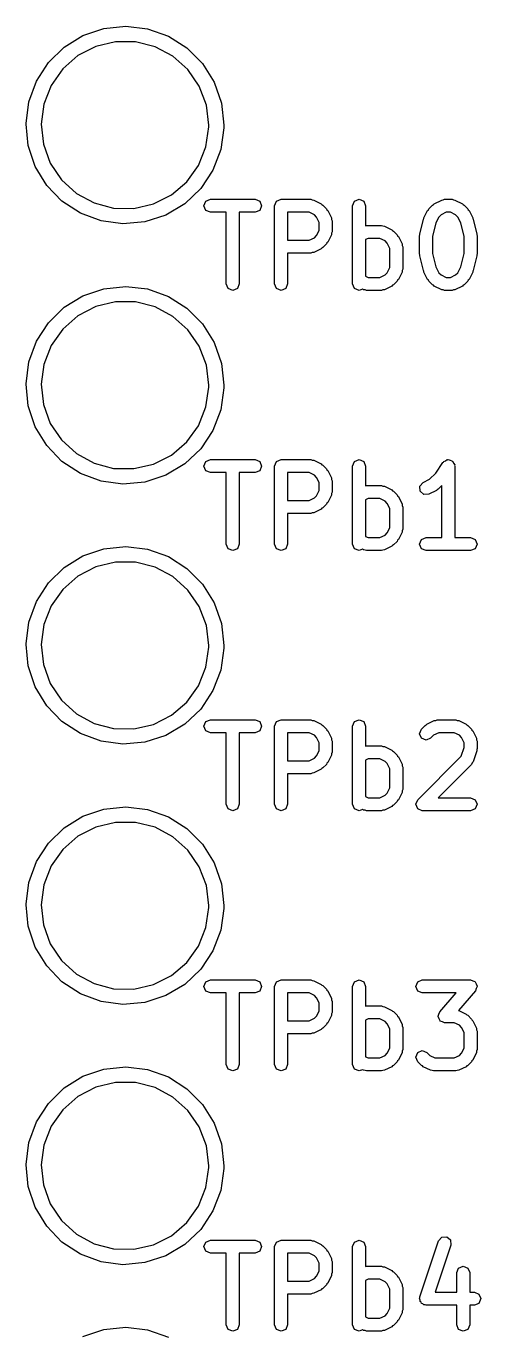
# Model space of a CAD drawing. Extents: x 58.1 to 150, y -119.5 to -80.4.
# Drawn here: x 94.24 to 97.74, y -109.29 to -99.24 of the extents above; entities that cross this region are included whole.
import ezdxf

# ---------------------------------------------------------------- set-up
doc = ezdxf.new("R2010")
doc.units = 0
doc.layers.add('BLACK', color=7, linetype='CONTINUOUS')

msp = doc.modelspace()

# ---------------------------------------------------------------- linework, layer by layer
at = {"layer": 'BLACK', "linetype": 'CONTINUOUS'}
for p, q in [((94.6764, -99.3123), (94.8368, -99.2577)), ((94.8368, -99.2577), (95.0053, -99.24)), ((95.0053, -99.24), (95.1735, -99.2601)), ((95.1735, -99.2601), (95.3332, -99.3169)), ((94.411, -99.5197), (94.5321, -99.4011)), ((94.5321, -99.4011), (94.6764, -99.3123)), ((94.7753, -99.3957), (94.6376, -99.4668)), ((94.9259, -99.3596), (94.7753, -99.3957)), ((95.0808, -99.3604), (94.9259, -99.3596)), ((95.231, -99.3981), (95.0808, -99.3604)), ((95.3679, -99.4706), (95.231, -99.3981)), ((95.3332, -99.3169), (95.4762, -99.4077)), ((95.4762, -99.4077), (95.5956, -99.5279)), ((94.6376, -99.4668), (94.5209, -99.5686)), ((95.4836, -99.5737), (95.3679, -99.4706)), ((94.3193, -99.6621), (94.411, -99.5197)), ((94.5209, -99.5686), (94.4318, -99.6953)), ((95.5713, -99.7013), (95.4836, -99.5737)), ((95.5956, -99.5279), (95.6854, -99.6716)), ((94.2613, -99.8213), (94.3193, -99.6621)), ((94.4318, -99.6953), (94.3756, -99.8397)), ((95.6261, -99.8462), (95.5713, -99.7013)), ((95.6854, -99.6716), (95.7411, -99.8316)), ((94.2401, -99.9894), (94.2613, -99.8213)), ((94.3756, -99.8397), (94.3553, -99.9932)), ((95.6447, -100), (95.6261, -99.8462)), ((95.7411, -99.8316), (95.76, -100)), ((94.2405, -99.9932), (94.2401, -99.9894)), ((94.2566, -100.158), (94.2405, -99.9932)), ((94.3553, -99.9932), (94.3723, -100.147)), ((95.6446, -100.014), (95.6447, -100)), ((95.76, -100), (95.7597, -100.021)), ((95.6227, -100.167), (95.6446, -100.014)), ((95.7597, -100.021), (95.7361, -100.189)), ((94.3101, -100.319), (94.2566, -100.158)), ((94.3723, -100.147), (94.4256, -100.293)), ((95.565, -100.311), (95.6227, -100.167)), ((95.7361, -100.189), (95.676, -100.347)), ((94.4256, -100.293), (94.512, -100.421)), ((95.4746, -100.436), (95.565, -100.311)), ((94.3979, -100.464), (94.3101, -100.319)), ((95.676, -100.347), (95.5822, -100.489)), ((94.5156, -100.586), (94.3979, -100.464)), ((94.512, -100.421), (94.6265, -100.526)), ((95.3568, -100.537), (95.4746, -100.436)), ((95.5822, -100.489), (95.4595, -100.605)), ((94.6573, -100.678), (94.5156, -100.586)), ((94.6265, -100.526), (94.7627, -100.599)), ((94.7627, -100.599), (94.9125, -100.639)), ((95.0674, -100.641), (95.2184, -100.607)), ((95.2184, -100.607), (95.3568, -100.537)), ((95.4595, -100.605), (95.314, -100.692)), ((95.6071, -100.621), (95.6218, -100.586)), ((95.6218, -100.586), (95.6571, -100.571)), ((95.6571, -100.571), (96, -100.571)), ((96, -100.571), (96.0354, -100.586)), ((96.0354, -100.586), (96.05, -100.621)), ((96.15, -100.621), (96.1646, -100.586)), ((96.1646, -100.586), (96.2, -100.571)), ((96.2, -100.571), (96.4286, -100.571)), ((96.4286, -100.571), (96.4393, -100.576)), ((96.4393, -100.576), (96.4509, -100.577)), ((96.4509, -100.577), (96.5081, -100.605)), ((96.5081, -100.605), (96.5135, -100.611)), ((96.5135, -100.611), (96.5211, -100.615)), ((96.5211, -100.615), (96.5496, -100.643)), ((96.75, -100.621), (96.7646, -100.586)), ((96.7646, -100.586), (96.8, -100.571)), ((96.8, -100.571), (96.8354, -100.586)), ((96.8354, -100.586), (96.85, -100.621)), ((97.3361, -100.643), (97.3646, -100.615)), ((97.3646, -100.615), (97.3722, -100.611)), ((97.3722, -100.611), (97.3776, -100.605)), ((97.3776, -100.605), (97.4348, -100.577)), ((97.4348, -100.577), (97.4464, -100.576)), ((97.4464, -100.576), (97.4571, -100.571)), ((97.4571, -100.571), (97.5143, -100.571)), ((97.5143, -100.571), (97.525, -100.576)), ((97.525, -100.576), (97.5366, -100.577)), ((97.5366, -100.577), (97.5938, -100.605)), ((97.5938, -100.605), (97.5992, -100.611)), ((97.5992, -100.611), (97.6068, -100.615)), ((97.6068, -100.615), (97.6354, -100.643)), ((94.8161, -100.737), (94.6573, -100.678)), ((94.9125, -100.639), (95.0674, -100.641)), ((95.314, -100.692), (95.1528, -100.744)), ((95.6218, -100.657), (95.6071, -100.621)), ((95.6571, -100.671), (95.6218, -100.657)), ((95.7786, -100.671), (95.6571, -100.671)), ((95.7786, -101.221), (95.7786, -100.671)), ((96, -100.671), (95.8786, -100.671)), ((95.8786, -100.671), (95.8786, -101.221)), ((96.0354, -100.657), (96, -100.671)), ((96.05, -100.621), (96.0354, -100.657)), ((96.15, -101.221), (96.15, -100.621)), ((96.25, -100.671), (96.25, -100.886)), ((96.4168, -100.671), (96.25, -100.671)), ((96.4561, -100.691), (96.4168, -100.671)), ((96.4732, -100.708), (96.4561, -100.691)), ((96.4929, -100.748), (96.4732, -100.708)), ((96.5496, -100.643), (96.5528, -100.651)), ((96.5528, -100.651), (96.559, -100.656)), ((96.559, -100.656), (96.5876, -100.713)), ((96.5876, -100.713), (96.5884, -100.725)), ((96.75, -101.221), (96.75, -100.621)), ((96.85, -100.621), (96.85, -100.774)), ((97.2977, -100.719), (97.2981, -100.713)), ((97.2981, -100.713), (97.3267, -100.656)), ((97.3267, -100.656), (97.3329, -100.651)), ((97.3329, -100.651), (97.3361, -100.643)), ((97.4125, -100.708), (97.39, -100.753)), ((97.4296, -100.691), (97.4125, -100.708)), ((97.4689, -100.671), (97.4296, -100.691)), ((97.5025, -100.671), (97.4689, -100.671)), ((97.5418, -100.691), (97.5025, -100.671)), ((97.5589, -100.708), (97.5418, -100.691)), ((97.5814, -100.753), (97.5589, -100.708)), ((97.6354, -100.643), (97.6385, -100.651)), ((97.6385, -100.651), (97.6447, -100.656)), ((97.6447, -100.656), (97.6733, -100.713)), ((97.6733, -100.713), (97.6737, -100.719)), ((94.9841, -100.76), (94.8161, -100.737)), ((95.1528, -100.744), (94.9841, -100.76)), ((96.4732, -100.849), (96.4929, -100.81)), ((96.4929, -100.81), (96.4929, -100.748)), ((96.5884, -100.725), (96.5929, -100.736)), ((96.5929, -100.736), (96.5929, -100.821)), ((96.85, -100.774), (96.8571, -100.771)), ((96.8571, -100.771), (96.9714, -100.771)), ((96.9714, -100.771), (96.9822, -100.776)), ((96.9822, -100.776), (96.9938, -100.777)), ((96.9938, -100.777), (97.0509, -100.805)), ((97.0509, -100.805), (97.0563, -100.811)), ((97.0563, -100.811), (97.0639, -100.815)), ((97.0639, -100.815), (97.0925, -100.843)), ((97.2658, -100.838), (97.2943, -100.724)), ((97.2943, -100.724), (97.2977, -100.719)), ((97.39, -100.753), (97.3643, -100.856)), ((97.6071, -100.856), (97.5814, -100.753)), ((97.6737, -100.719), (97.6771, -100.724)), ((97.6771, -100.724), (97.7056, -100.838)), ((96.25, -100.886), (96.4168, -100.886)), ((96.4168, -100.886), (96.4561, -100.866)), ((96.4561, -100.866), (96.4732, -100.849)), ((96.5496, -100.914), (96.5211, -100.942)), ((96.5528, -100.906), (96.5496, -100.914)), ((96.559, -100.901), (96.5528, -100.906)), ((96.5876, -100.844), (96.559, -100.901)), ((96.5884, -100.832), (96.5876, -100.844)), ((96.5929, -100.821), (96.5884, -100.832)), ((96.8689, -100.871), (96.85, -100.881)), ((96.85, -100.881), (96.85, -101.162)), ((96.9596, -100.871), (96.8689, -100.871)), ((96.999, -100.891), (96.9596, -100.871)), ((97.016, -100.908), (96.999, -100.891)), ((97.0357, -100.948), (97.016, -100.908)), ((97.0925, -100.843), (97.0956, -100.851)), ((97.0956, -100.851), (97.1019, -100.856)), ((97.1019, -100.856), (97.1304, -100.913)), ((97.1304, -100.913), (97.1313, -100.925)), ((97.2643, -100.85), (97.2667, -100.844)), ((97.2643, -100.993), (97.2643, -100.85)), ((97.2667, -100.844), (97.2658, -100.838)), ((97.3643, -100.856), (97.3643, -100.987)), ((97.6071, -100.987), (97.6071, -100.856)), ((97.7056, -100.838), (97.7047, -100.844)), ((97.7047, -100.844), (97.7071, -100.85)), ((97.7071, -100.85), (97.7071, -100.993)), ((96.4286, -100.986), (96.25, -100.986)), ((96.25, -100.986), (96.25, -101.221)), ((96.4393, -100.981), (96.4286, -100.986)), ((96.4509, -100.98), (96.4393, -100.981)), ((96.5081, -100.952), (96.4509, -100.98)), ((96.5135, -100.946), (96.5081, -100.952)), ((96.5211, -100.942), (96.5135, -100.946)), ((97.0357, -101.095), (97.0357, -100.948)), ((97.1313, -100.925), (97.1357, -100.936)), ((97.1357, -100.936), (97.1357, -101.107)), ((97.2667, -100.999), (97.2643, -100.993)), ((97.2658, -101.005), (97.2667, -100.999)), ((97.2943, -101.119), (97.2658, -101.005)), ((97.3643, -100.987), (97.39, -101.09)), ((97.5814, -101.09), (97.6071, -100.987)), ((97.7056, -101.005), (97.6771, -101.119)), ((97.7071, -100.993), (97.7047, -100.999)), ((97.7047, -100.999), (97.7056, -101.005)), ((97.016, -101.135), (97.0357, -101.095)), ((97.1313, -101.118), (97.1304, -101.13)), ((97.1357, -101.107), (97.1313, -101.118)), ((97.39, -101.09), (97.4125, -101.135)), ((97.5589, -101.135), (97.5814, -101.09)), ((96.85, -101.162), (96.8689, -101.171)), ((96.8689, -101.171), (96.9596, -101.171)), ((96.9596, -101.171), (96.999, -101.152)), ((96.999, -101.152), (97.016, -101.135)), ((97.0925, -101.2), (97.0639, -101.228)), ((97.0956, -101.192), (97.0925, -101.2)), ((97.1019, -101.187), (97.0956, -101.192)), ((97.1304, -101.13), (97.1019, -101.187)), ((97.2977, -101.124), (97.2943, -101.119)), ((97.2981, -101.13), (97.2977, -101.124)), ((97.3267, -101.187), (97.2981, -101.13)), ((97.3329, -101.192), (97.3267, -101.187)), ((97.3361, -101.2), (97.3329, -101.192)), ((97.3646, -101.228), (97.3361, -101.2)), ((97.4125, -101.135), (97.4296, -101.152)), ((97.4296, -101.152), (97.4689, -101.171)), ((97.4689, -101.171), (97.5025, -101.171)), ((97.5025, -101.171), (97.5418, -101.152)), ((97.5418, -101.152), (97.5589, -101.135)), ((97.6354, -101.2), (97.6068, -101.228)), ((97.6385, -101.192), (97.6354, -101.2)), ((97.6447, -101.187), (97.6385, -101.192)), ((97.6733, -101.13), (97.6447, -101.187)), ((97.6737, -101.124), (97.6733, -101.13)), ((97.6771, -101.119), (97.6737, -101.124)), ((94.5321, -101.401), (94.6764, -101.312)), ((94.6764, -101.312), (94.8368, -101.258)), ((94.8368, -101.258), (95.0053, -101.24)), ((95.0053, -101.24), (95.1735, -101.26)), ((95.1735, -101.26), (95.3332, -101.317)), ((95.3332, -101.317), (95.4762, -101.408)), ((95.7932, -101.257), (95.7786, -101.221)), ((95.8286, -101.271), (95.7932, -101.257)), ((95.8639, -101.257), (95.8286, -101.271)), ((95.8786, -101.221), (95.8639, -101.257)), ((96.1646, -101.257), (96.15, -101.221)), ((96.2, -101.271), (96.1646, -101.257)), ((96.2354, -101.257), (96.2, -101.271)), ((96.25, -101.221), (96.2354, -101.257)), ((96.7646, -101.257), (96.75, -101.221)), ((96.8, -101.271), (96.7646, -101.257)), ((96.8248, -101.261), (96.8, -101.271)), ((96.8348, -101.266), (96.8248, -101.261)), ((96.8464, -101.267), (96.8348, -101.266)), ((96.8571, -101.271), (96.8464, -101.267)), ((96.9714, -101.271), (96.8571, -101.271)), ((96.9822, -101.267), (96.9714, -101.271)), ((96.9938, -101.266), (96.9822, -101.267)), ((97.0509, -101.238), (96.9938, -101.266)), ((97.0563, -101.231), (97.0509, -101.238)), ((97.0639, -101.228), (97.0563, -101.231)), ((97.3722, -101.231), (97.3646, -101.228)), ((97.3776, -101.238), (97.3722, -101.231)), ((97.4348, -101.266), (97.3776, -101.238)), ((97.4464, -101.267), (97.4348, -101.266)), ((97.4571, -101.271), (97.4464, -101.267)), ((97.5143, -101.271), (97.4571, -101.271)), ((97.525, -101.267), (97.5143, -101.271)), ((97.5366, -101.266), (97.525, -101.267)), ((97.5938, -101.238), (97.5366, -101.266)), ((97.5992, -101.231), (97.5938, -101.238)), ((97.6068, -101.228), (97.5992, -101.231)), ((94.411, -101.52), (94.5321, -101.401)), ((94.7753, -101.396), (94.6376, -101.467)), ((94.9259, -101.36), (94.7753, -101.396)), ((95.0808, -101.36), (94.9259, -101.36)), ((95.231, -101.398), (95.0808, -101.36)), ((95.3679, -101.471), (95.231, -101.398)), ((95.4762, -101.408), (95.5956, -101.528)), ((94.3193, -101.662), (94.411, -101.52)), ((94.6376, -101.467), (94.5209, -101.569)), ((95.4836, -101.574), (95.3679, -101.471)), ((94.5209, -101.569), (94.4318, -101.695)), ((95.5713, -101.701), (95.4836, -101.574)), ((95.5956, -101.528), (95.6854, -101.672)), ((94.2613, -101.821), (94.3193, -101.662)), ((94.4318, -101.695), (94.3756, -101.84)), ((95.6261, -101.846), (95.5713, -101.701)), ((95.6854, -101.672), (95.7411, -101.832)), ((94.2401, -101.989), (94.2613, -101.821)), ((94.3756, -101.84), (94.3553, -101.993)), ((95.6447, -102), (95.6261, -101.846)), ((95.7411, -101.832), (95.76, -102)), ((94.2405, -101.993), (94.2401, -101.989)), ((94.2566, -102.158), (94.2405, -101.993)), ((94.3553, -101.993), (94.3723, -102.147)), ((95.6227, -102.167), (95.6446, -102.014)), ((95.6446, -102.014), (95.6447, -102)), ((95.7597, -102.021), (95.7361, -102.189)), ((95.76, -102), (95.7597, -102.021)), ((94.3101, -102.319), (94.2566, -102.158)), ((94.3723, -102.147), (94.4256, -102.293)), ((95.565, -102.311), (95.6227, -102.167)), ((95.7361, -102.189), (95.676, -102.347)), ((94.3979, -102.464), (94.3101, -102.319)), ((94.4256, -102.293), (94.512, -102.421)), ((95.4746, -102.436), (95.565, -102.311)), ((94.512, -102.421), (94.6265, -102.526)), ((95.676, -102.347), (95.5822, -102.489)), ((94.5156, -102.586), (94.3979, -102.464)), ((95.3568, -102.537), (95.4746, -102.436)), ((95.5822, -102.489), (95.4595, -102.605)), ((94.6573, -102.678), (94.5156, -102.586)), ((94.6265, -102.526), (94.7627, -102.599)), ((94.7627, -102.599), (94.9125, -102.639)), ((95.0674, -102.641), (95.2184, -102.607)), ((95.2184, -102.607), (95.3568, -102.537)), ((95.4595, -102.605), (95.314, -102.692)), ((95.6071, -102.621), (95.6218, -102.586)), ((95.6218, -102.657), (95.6071, -102.621)), ((95.6218, -102.586), (95.6571, -102.571)), ((95.6571, -102.571), (96, -102.571)), ((96, -102.571), (96.0354, -102.586)), ((96.0354, -102.586), (96.05, -102.621)), ((96.05, -102.621), (96.0354, -102.657)), ((96.15, -102.621), (96.1646, -102.586)), ((96.15, -103.221), (96.15, -102.621)), ((96.1646, -102.586), (96.2, -102.571)), ((96.2, -102.571), (96.4286, -102.571)), ((96.4286, -102.571), (96.4393, -102.576)), ((96.4393, -102.576), (96.4509, -102.577)), ((96.4509, -102.577), (96.5081, -102.605)), ((96.5081, -102.605), (96.5135, -102.611)), ((96.5135, -102.611), (96.5211, -102.615)), ((96.5211, -102.615), (96.5496, -102.643)), ((96.75, -102.621), (96.7646, -102.586)), ((96.75, -103.221), (96.75, -102.621)), ((96.7646, -102.586), (96.8, -102.571)), ((96.8, -102.571), (96.8354, -102.586)), ((96.8354, -102.586), (96.85, -102.621)), ((96.85, -102.621), (96.85, -102.774)), ((97.3897, -102.675), (97.4441, -102.594)), ((97.4441, -102.594), (97.4484, -102.591)), ((97.4484, -102.591), (97.4504, -102.586)), ((97.4504, -102.586), (97.4638, -102.581)), ((97.4638, -102.581), (97.4759, -102.572)), ((97.4759, -102.572), (97.481, -102.573)), ((97.481, -102.573), (97.4857, -102.571)), ((97.4857, -102.571), (97.4992, -102.577)), ((97.4992, -102.577), (97.5134, -102.58)), ((97.5134, -102.58), (97.5163, -102.584)), ((97.5163, -102.584), (97.5211, -102.586)), ((97.5211, -102.586), (97.5266, -102.6)), ((97.5266, -102.6), (97.5347, -102.612)), ((97.5347, -102.612), (97.5337, -102.617)), ((97.5337, -102.617), (97.5357, -102.621)), ((97.5357, -102.621), (97.5357, -103.171)), ((94.8161, -102.737), (94.6573, -102.678)), ((94.9125, -102.639), (95.0674, -102.641)), ((95.314, -102.692), (95.1528, -102.744)), ((95.6571, -102.671), (95.6218, -102.657)), ((95.7786, -102.671), (95.6571, -102.671)), ((95.7786, -103.221), (95.7786, -102.671)), ((96, -102.671), (95.8786, -102.671)), ((95.8786, -102.671), (95.8786, -103.221)), ((96.0354, -102.657), (96, -102.671)), ((96.25, -102.671), (96.25, -102.886)), ((96.4168, -102.671), (96.25, -102.671)), ((96.4561, -102.691), (96.4168, -102.671)), ((96.4732, -102.708), (96.4561, -102.691)), ((96.4929, -102.748), (96.4732, -102.708)), ((96.5496, -102.643), (96.5528, -102.651)), ((96.5528, -102.651), (96.559, -102.656)), ((96.559, -102.656), (96.5876, -102.713)), ((96.5876, -102.713), (96.5884, -102.725)), ((96.5884, -102.725), (96.5929, -102.736)), ((97.2919, -102.748), (97.3418, -102.723)), ((97.3418, -102.723), (97.3897, -102.675)), ((94.9841, -102.76), (94.8161, -102.737)), ((95.1528, -102.744), (94.9841, -102.76)), ((96.4732, -102.849), (96.4929, -102.81)), ((96.4929, -102.81), (96.4929, -102.748)), ((96.5929, -102.821), (96.5884, -102.832)), ((96.5929, -102.736), (96.5929, -102.821)), ((96.85, -102.774), (96.8571, -102.771)), ((96.8571, -102.771), (96.9714, -102.771)), ((96.9714, -102.771), (96.9822, -102.776)), ((96.9822, -102.776), (96.9938, -102.777)), ((96.9938, -102.777), (97.0509, -102.805)), ((97.0509, -102.805), (97.0563, -102.811)), ((97.0563, -102.811), (97.0639, -102.815)), ((97.0639, -102.815), (97.0925, -102.843)), ((97.2669, -102.777), (97.2919, -102.748)), ((97.2696, -102.815), (97.2669, -102.777)), ((97.2985, -102.84), (97.2696, -102.815)), ((97.3938, -102.809), (97.3366, -102.838)), ((97.3992, -102.803), (97.3938, -102.809)), ((97.4068, -102.8), (97.3992, -102.803)), ((97.4357, -102.771), (97.4068, -102.8)), ((97.4357, -103.171), (97.4357, -102.771)), ((96.25, -102.886), (96.4168, -102.886)), ((96.4168, -102.886), (96.4561, -102.866)), ((96.4561, -102.866), (96.4732, -102.849)), ((96.5496, -102.914), (96.5211, -102.942)), ((96.5528, -102.906), (96.5496, -102.914)), ((96.559, -102.901), (96.5528, -102.906)), ((96.5876, -102.844), (96.559, -102.901)), ((96.5884, -102.832), (96.5876, -102.844)), ((96.8689, -102.871), (96.85, -102.881)), ((96.85, -102.881), (96.85, -103.162)), ((96.9596, -102.871), (96.8689, -102.871)), ((96.999, -102.891), (96.9596, -102.871)), ((97.016, -102.908), (96.999, -102.891)), ((97.0357, -102.948), (97.016, -102.908)), ((97.0925, -102.843), (97.0956, -102.851)), ((97.0956, -102.851), (97.1019, -102.856)), ((97.1019, -102.856), (97.1304, -102.913)), ((97.1304, -102.913), (97.1313, -102.925)), ((97.1313, -102.925), (97.1357, -102.936)), ((97.3366, -102.838), (97.2985, -102.84)), ((96.4286, -102.986), (96.25, -102.986)), ((96.25, -102.986), (96.25, -103.221)), ((96.4393, -102.981), (96.4286, -102.986)), ((96.4509, -102.98), (96.4393, -102.981)), ((96.5081, -102.952), (96.4509, -102.98)), ((96.5135, -102.946), (96.5081, -102.952)), ((96.5211, -102.942), (96.5135, -102.946)), ((97.0357, -103.095), (97.0357, -102.948)), ((97.1357, -102.936), (97.1357, -103.107)), ((97.016, -103.135), (97.0357, -103.095)), ((97.1313, -103.118), (97.1304, -103.13)), ((97.1357, -103.107), (97.1313, -103.118)), ((95.7932, -103.257), (95.7786, -103.221)), ((95.8786, -103.221), (95.8639, -103.257)), ((96.1646, -103.257), (96.15, -103.221)), ((96.25, -103.221), (96.2354, -103.257)), ((96.7646, -103.257), (96.75, -103.221)), ((96.85, -103.162), (96.8689, -103.171)), ((96.8689, -103.171), (96.9596, -103.171)), ((96.9596, -103.171), (96.999, -103.152)), ((96.999, -103.152), (97.016, -103.135)), ((97.0639, -103.228), (97.0563, -103.231)), ((97.0925, -103.2), (97.0639, -103.228)), ((97.0956, -103.192), (97.0925, -103.2)), ((97.1019, -103.187), (97.0956, -103.192)), ((97.1304, -103.13), (97.1019, -103.187)), ((97.2643, -103.221), (97.2789, -103.186)), ((97.2789, -103.257), (97.2643, -103.221)), ((97.2789, -103.186), (97.3143, -103.171)), ((97.3143, -103.171), (97.4357, -103.171)), ((97.5357, -103.171), (97.6571, -103.171)), ((97.6571, -103.171), (97.6925, -103.186)), ((97.6925, -103.186), (97.7071, -103.221)), ((97.7071, -103.221), (97.6925, -103.257)), ((94.5321, -103.401), (94.6764, -103.312)), ((94.6764, -103.312), (94.8368, -103.258)), ((94.8368, -103.258), (95.0053, -103.24)), ((95.0053, -103.24), (95.1735, -103.26)), ((95.1735, -103.26), (95.3332, -103.317)), ((95.3332, -103.317), (95.4762, -103.408)), ((95.8286, -103.271), (95.7932, -103.257)), ((95.8639, -103.257), (95.8286, -103.271)), ((96.2, -103.271), (96.1646, -103.257)), ((96.2354, -103.257), (96.2, -103.271)), ((96.8, -103.271), (96.7646, -103.257)), ((96.8248, -103.261), (96.8, -103.271)), ((96.8348, -103.266), (96.8248, -103.261)), ((96.8464, -103.267), (96.8348, -103.266)), ((96.8571, -103.271), (96.8464, -103.267)), ((96.9714, -103.271), (96.8571, -103.271)), ((96.9822, -103.267), (96.9714, -103.271)), ((96.9938, -103.266), (96.9822, -103.267)), ((97.0509, -103.238), (96.9938, -103.266)), ((97.0563, -103.231), (97.0509, -103.238)), ((97.3143, -103.271), (97.2789, -103.257)), ((97.6571, -103.271), (97.3143, -103.271)), ((97.6925, -103.257), (97.6571, -103.271)), ((94.411, -103.52), (94.5321, -103.401)), ((94.7753, -103.396), (94.6376, -103.467)), ((94.9259, -103.36), (94.7753, -103.396)), ((95.0808, -103.36), (94.9259, -103.36)), ((95.231, -103.398), (95.0808, -103.36)), ((95.3679, -103.471), (95.231, -103.398)), ((95.4762, -103.408), (95.5956, -103.528)), ((94.3193, -103.662), (94.411, -103.52)), ((94.6376, -103.467), (94.5209, -103.569)), ((95.4836, -103.574), (95.3679, -103.471)), ((95.5956, -103.528), (95.6854, -103.672)), ((94.5209, -103.569), (94.4318, -103.695)), ((95.5713, -103.701), (95.4836, -103.574)), ((94.2613, -103.821), (94.3193, -103.662)), ((94.4318, -103.695), (94.3756, -103.84)), ((95.6261, -103.846), (95.5713, -103.701)), ((95.6854, -103.672), (95.7411, -103.832)), ((94.2401, -103.989), (94.2613, -103.821)), ((94.3756, -103.84), (94.3553, -103.993)), ((95.6447, -104), (95.6261, -103.846)), ((95.7411, -103.832), (95.76, -104)), ((94.2405, -103.993), (94.2401, -103.989)), ((94.2566, -104.158), (94.2405, -103.993)), ((94.3553, -103.993), (94.3723, -104.147)), ((95.6227, -104.167), (95.6446, -104.014)), ((95.6446, -104.014), (95.6447, -104)), ((95.7597, -104.021), (95.7361, -104.189)), ((95.76, -104), (95.7597, -104.021)), ((94.3101, -104.319), (94.2566, -104.158)), ((94.3723, -104.147), (94.4256, -104.293)), ((95.565, -104.311), (95.6227, -104.167)), ((95.7361, -104.189), (95.676, -104.347)), ((94.3979, -104.464), (94.3101, -104.319)), ((94.4256, -104.293), (94.512, -104.421)), ((95.4746, -104.436), (95.565, -104.311)), ((94.512, -104.421), (94.6265, -104.526)), ((95.676, -104.347), (95.5822, -104.489)), ((94.5156, -104.586), (94.3979, -104.464)), ((94.6265, -104.526), (94.7627, -104.599)), ((95.3568, -104.537), (95.4746, -104.436)), ((95.5822, -104.489), (95.4595, -104.605)), ((94.6573, -104.678), (94.5156, -104.586)), ((94.7627, -104.599), (94.9125, -104.639)), ((95.0674, -104.641), (95.2184, -104.607)), ((95.2184, -104.607), (95.3568, -104.537)), ((95.4595, -104.605), (95.314, -104.692)), ((95.6071, -104.621), (95.6218, -104.586)), ((95.6218, -104.657), (95.6071, -104.621)), ((95.6218, -104.586), (95.6571, -104.571)), ((95.6571, -104.571), (96, -104.571)), ((96, -104.571), (96.0354, -104.586)), ((96.0354, -104.586), (96.05, -104.621)), ((96.05, -104.621), (96.0354, -104.657)), ((96.15, -104.621), (96.1646, -104.586)), ((96.15, -105.221), (96.15, -104.621)), ((96.1646, -104.586), (96.2, -104.571)), ((96.2, -104.571), (96.4286, -104.571)), ((96.4286, -104.571), (96.4393, -104.576)), ((96.4393, -104.576), (96.4509, -104.577)), ((96.4509, -104.577), (96.5081, -104.605)), ((96.5081, -104.605), (96.5135, -104.611)), ((96.5135, -104.611), (96.5211, -104.615)), ((96.5211, -104.615), (96.5496, -104.643)), ((96.75, -104.621), (96.7646, -104.586)), ((96.75, -105.221), (96.75, -104.621)), ((96.7646, -104.586), (96.8, -104.571)), ((96.8, -104.571), (96.8354, -104.586)), ((96.8354, -104.586), (96.85, -104.621)), ((96.85, -104.621), (96.85, -104.774)), ((97.2789, -104.643), (97.3075, -104.615)), ((97.3075, -104.615), (97.3151, -104.611)), ((97.3151, -104.611), (97.3205, -104.605)), ((97.3205, -104.605), (97.3776, -104.577)), ((97.3776, -104.577), (97.3892, -104.576)), ((97.3892, -104.576), (97.4, -104.571)), ((97.4, -104.571), (97.5429, -104.571)), ((97.5429, -104.571), (97.5536, -104.576)), ((97.5536, -104.576), (97.5652, -104.577)), ((97.5652, -104.577), (97.6224, -104.605)), ((97.6224, -104.605), (97.6278, -104.611)), ((97.6278, -104.611), (97.6354, -104.615)), ((97.6354, -104.615), (97.6639, -104.643)), ((94.8161, -104.737), (94.6573, -104.678)), ((94.9125, -104.639), (95.0674, -104.641)), ((95.314, -104.692), (95.1528, -104.744)), ((95.6571, -104.671), (95.6218, -104.657)), ((95.7786, -104.671), (95.6571, -104.671)), ((95.7786, -105.221), (95.7786, -104.671)), ((96, -104.671), (95.8786, -104.671)), ((95.8786, -104.671), (95.8786, -105.221)), ((96.0354, -104.657), (96, -104.671)), ((96.25, -104.671), (96.25, -104.886)), ((96.4168, -104.671), (96.25, -104.671)), ((96.4561, -104.691), (96.4168, -104.671)), ((96.4732, -104.708), (96.4561, -104.691)), ((96.4929, -104.748), (96.4732, -104.708)), ((96.5496, -104.643), (96.5528, -104.651)), ((96.5528, -104.651), (96.559, -104.656)), ((96.559, -104.656), (96.5876, -104.713)), ((96.5876, -104.713), (96.5884, -104.725)), ((96.5884, -104.725), (96.5929, -104.736)), ((96.5929, -104.736), (96.5929, -104.821)), ((97.2643, -104.679), (97.2789, -104.643)), ((97.2789, -104.714), (97.2643, -104.679)), ((97.3143, -104.729), (97.2789, -104.714)), ((97.3496, -104.714), (97.3143, -104.729)), ((97.3725, -104.691), (97.3496, -104.714)), ((97.4118, -104.671), (97.3725, -104.691)), ((97.5311, -104.671), (97.4118, -104.671)), ((97.5704, -104.691), (97.5311, -104.671)), ((97.5875, -104.708), (97.5704, -104.691)), ((97.6071, -104.748), (97.5875, -104.708)), ((97.6639, -104.643), (97.6671, -104.651)), ((97.6671, -104.651), (97.6733, -104.656)), ((97.6733, -104.656), (97.7019, -104.713)), ((97.7019, -104.713), (97.7027, -104.725)), ((97.7027, -104.725), (97.7071, -104.736)), ((97.7071, -104.736), (97.7071, -104.793)), ((94.9841, -104.76), (94.8161, -104.737)), ((95.1528, -104.744), (94.9841, -104.76)), ((96.4732, -104.849), (96.4929, -104.81)), ((96.4929, -104.81), (96.4929, -104.748)), ((96.5884, -104.832), (96.5876, -104.844)), ((96.5929, -104.821), (96.5884, -104.832)), ((96.85, -104.774), (96.8571, -104.771)), ((96.8571, -104.771), (96.9714, -104.771)), ((96.9714, -104.771), (96.9822, -104.776)), ((96.9822, -104.776), (96.9938, -104.777)), ((96.9938, -104.777), (97.0509, -104.805)), ((97.0509, -104.805), (97.0563, -104.811)), ((97.0563, -104.811), (97.0639, -104.815)), ((97.0639, -104.815), (97.0925, -104.843)), ((97.5849, -104.852), (97.6071, -104.785)), ((97.6071, -104.785), (97.6071, -104.748)), ((97.7046, -104.809), (97.676, -104.894)), ((97.7071, -104.793), (97.704, -104.8)), ((97.704, -104.8), (97.7046, -104.809)), ((96.25, -104.886), (96.4168, -104.886)), ((96.4168, -104.886), (96.4561, -104.866)), ((96.4561, -104.866), (96.4732, -104.849)), ((96.5496, -104.914), (96.5211, -104.942)), ((96.5528, -104.906), (96.5496, -104.914)), ((96.559, -104.901), (96.5528, -104.906)), ((96.5876, -104.844), (96.559, -104.901)), ((96.8689, -104.871), (96.85, -104.881)), ((96.85, -104.881), (96.85, -105.162)), ((96.9596, -104.871), (96.8689, -104.871)), ((96.999, -104.891), (96.9596, -104.871)), ((97.016, -104.908), (96.999, -104.891)), ((97.0357, -104.948), (97.016, -104.908)), ((97.0925, -104.843), (97.0956, -104.851)), ((97.0956, -104.851), (97.1019, -104.856)), ((97.1019, -104.856), (97.1304, -104.913)), ((97.1304, -104.913), (97.1313, -104.925)), ((97.1313, -104.925), (97.1357, -104.936)), ((97.1357, -104.936), (97.1357, -105.107)), ((97.2504, -105.186), (97.5849, -104.852)), ((97.6639, -104.914), (97.4064, -105.171)), ((97.6684, -104.903), (97.6639, -104.914)), ((97.676, -104.894), (97.6684, -104.903)), ((96.4286, -104.986), (96.25, -104.986)), ((96.25, -104.986), (96.25, -105.221)), ((96.4393, -104.981), (96.4286, -104.986)), ((96.4509, -104.98), (96.4393, -104.981)), ((96.5081, -104.952), (96.4509, -104.98)), ((96.5135, -104.946), (96.5081, -104.952)), ((96.5211, -104.942), (96.5135, -104.946)), ((97.0357, -105.095), (97.0357, -104.948)), ((96.999, -105.152), (97.016, -105.135)), ((97.016, -105.135), (97.0357, -105.095)), ((97.1304, -105.13), (97.1019, -105.187)), ((97.1313, -105.118), (97.1304, -105.13)), ((97.1357, -105.107), (97.1313, -105.118)), ((95.7932, -105.257), (95.7786, -105.221)), ((95.8786, -105.221), (95.8639, -105.257)), ((96.1646, -105.257), (96.15, -105.221)), ((96.25, -105.221), (96.2354, -105.257)), ((96.7646, -105.257), (96.75, -105.221)), ((96.85, -105.162), (96.8689, -105.171)), ((96.8689, -105.171), (96.9596, -105.171)), ((96.9596, -105.171), (96.999, -105.152)), ((97.0509, -105.238), (96.9938, -105.266)), ((97.0563, -105.231), (97.0509, -105.238)), ((97.0639, -105.228), (97.0563, -105.231)), ((97.0925, -105.2), (97.0639, -105.228)), ((97.0956, -105.192), (97.0925, -105.2)), ((97.1019, -105.187), (97.0956, -105.192)), ((97.2357, -105.221), (97.2504, -105.186)), ((97.2504, -105.257), (97.2357, -105.221)), ((97.4064, -105.171), (97.6571, -105.171)), ((97.6571, -105.171), (97.6925, -105.186)), ((97.6925, -105.186), (97.7071, -105.221)), ((97.7071, -105.221), (97.6925, -105.257)), ((94.5321, -105.401), (94.6764, -105.312)), ((94.6764, -105.312), (94.8368, -105.258)), ((94.8368, -105.258), (95.0053, -105.24)), ((95.0053, -105.24), (95.1735, -105.26)), ((95.1735, -105.26), (95.3332, -105.317)), ((95.3332, -105.317), (95.4762, -105.408)), ((95.8286, -105.271), (95.7932, -105.257)), ((95.8639, -105.257), (95.8286, -105.271)), ((96.2, -105.271), (96.1646, -105.257)), ((96.2354, -105.257), (96.2, -105.271)), ((96.8, -105.271), (96.7646, -105.257)), ((96.8248, -105.261), (96.8, -105.271)), ((96.8348, -105.266), (96.8248, -105.261)), ((96.8464, -105.267), (96.8348, -105.266)), ((96.8571, -105.271), (96.8464, -105.267)), ((96.9714, -105.271), (96.8571, -105.271)), ((96.9822, -105.267), (96.9714, -105.271)), ((96.9938, -105.266), (96.9822, -105.267)), ((97.2857, -105.271), (97.2504, -105.257)), ((97.6571, -105.271), (97.2857, -105.271)), ((97.6925, -105.257), (97.6571, -105.271)), ((94.411, -105.52), (94.5321, -105.401)), ((94.7753, -105.396), (94.6376, -105.467)), ((94.9259, -105.36), (94.7753, -105.396)), ((95.0808, -105.36), (94.9259, -105.36)), ((95.231, -105.398), (95.0808, -105.36)), ((95.3679, -105.471), (95.231, -105.398)), ((95.4762, -105.408), (95.5956, -105.528)), ((94.3193, -105.662), (94.411, -105.52)), ((94.6376, -105.467), (94.5209, -105.569)), ((95.4836, -105.574), (95.3679, -105.471)), ((95.5956, -105.528), (95.6854, -105.672)), ((94.5209, -105.569), (94.4318, -105.695)), ((95.5713, -105.701), (95.4836, -105.574)), ((94.2613, -105.821), (94.3193, -105.662)), ((94.4318, -105.695), (94.3756, -105.84)), ((95.6261, -105.846), (95.5713, -105.701)), ((95.6854, -105.672), (95.7411, -105.832)), ((94.2401, -105.989), (94.2613, -105.821)), ((94.3756, -105.84), (94.3553, -105.993)), ((95.7411, -105.832), (95.76, -106)), ((95.6447, -106), (95.6261, -105.846)), ((94.2405, -105.993), (94.2401, -105.989)), ((94.2566, -106.158), (94.2405, -105.993)), ((94.3553, -105.993), (94.3723, -106.147)), ((95.6227, -106.167), (95.6446, -106.014)), ((95.6446, -106.014), (95.6447, -106)), ((95.7597, -106.021), (95.7361, -106.189)), ((95.76, -106), (95.7597, -106.021)), ((94.3101, -106.319), (94.2566, -106.158)), ((94.3723, -106.147), (94.4256, -106.293)), ((95.565, -106.311), (95.6227, -106.167)), ((95.7361, -106.189), (95.676, -106.347)), ((94.3979, -106.464), (94.3101, -106.319)), ((94.4256, -106.293), (94.512, -106.421)), ((95.4746, -106.436), (95.565, -106.311)), ((94.512, -106.421), (94.6265, -106.526)), ((95.3568, -106.537), (95.4746, -106.436)), ((95.676, -106.347), (95.5822, -106.489)), ((94.5156, -106.586), (94.3979, -106.464)), ((94.6265, -106.526), (94.7627, -106.599)), ((95.2184, -106.607), (95.3568, -106.537)), ((95.5822, -106.489), (95.4595, -106.605)), ((94.6573, -106.678), (94.5156, -106.586)), ((94.7627, -106.599), (94.9125, -106.639)), ((94.9125, -106.639), (95.0674, -106.641)), ((95.0674, -106.641), (95.2184, -106.607)), ((95.4595, -106.605), (95.314, -106.692)), ((95.6071, -106.621), (95.6218, -106.586)), ((95.6218, -106.657), (95.6071, -106.621)), ((95.6218, -106.586), (95.6571, -106.571)), ((95.6571, -106.571), (96, -106.571)), ((96, -106.571), (96.0354, -106.586)), ((96.0354, -106.586), (96.05, -106.621)), ((96.05, -106.621), (96.0354, -106.657)), ((96.15, -106.621), (96.1646, -106.586)), ((96.15, -107.221), (96.15, -106.621)), ((96.1646, -106.586), (96.2, -106.571)), ((96.2, -106.571), (96.4286, -106.571)), ((96.4286, -106.571), (96.4393, -106.576)), ((96.4393, -106.576), (96.4509, -106.577)), ((96.4509, -106.577), (96.5081, -106.605)), ((96.5081, -106.605), (96.5135, -106.611)), ((96.5135, -106.611), (96.5211, -106.615)), ((96.5211, -106.615), (96.5496, -106.643)), ((96.5496, -106.643), (96.5528, -106.651)), ((96.75, -106.621), (96.7646, -106.586)), ((96.75, -107.221), (96.75, -106.621)), ((96.7646, -106.586), (96.8, -106.571)), ((96.8, -106.571), (96.8354, -106.586)), ((96.8354, -106.586), (96.85, -106.621)), ((96.85, -106.621), (96.85, -106.774)), ((97.2357, -106.621), (97.2504, -106.586)), ((97.2504, -106.657), (97.2357, -106.621)), ((97.2504, -106.586), (97.2857, -106.571)), ((97.2857, -106.571), (97.6571, -106.571)), ((97.6571, -106.571), (97.6734, -106.578)), ((97.6734, -106.578), (97.6901, -106.584)), ((97.6901, -106.584), (97.6909, -106.585)), ((97.6909, -106.585), (97.6925, -106.586)), ((97.6925, -106.586), (97.6992, -106.602)), ((97.7004, -106.638), (97.6948, -106.654)), ((97.6992, -106.602), (97.707, -106.618)), ((97.7071, -106.621), (97.7004, -106.638)), ((97.707, -106.618), (97.7065, -106.62)), ((97.7065, -106.62), (97.7071, -106.621)), ((94.8161, -106.737), (94.6573, -106.678)), ((94.9841, -106.76), (94.8161, -106.737)), ((95.1528, -106.744), (94.9841, -106.76)), ((95.314, -106.692), (95.1528, -106.744)), ((95.6571, -106.671), (95.6218, -106.657)), ((95.7786, -106.671), (95.6571, -106.671)), ((95.7786, -107.221), (95.7786, -106.671)), ((96, -106.671), (95.8786, -106.671)), ((95.8786, -106.671), (95.8786, -107.221)), ((96.0354, -106.657), (96, -106.671)), ((96.25, -106.671), (96.25, -106.886)), ((96.4168, -106.671), (96.25, -106.671)), ((96.4561, -106.691), (96.4168, -106.671)), ((96.4732, -106.708), (96.4561, -106.691)), ((96.4929, -106.748), (96.4732, -106.708)), ((96.5528, -106.651), (96.559, -106.656)), ((96.559, -106.656), (96.5876, -106.713)), ((96.5876, -106.713), (96.5884, -106.725)), ((96.5884, -106.725), (96.5929, -106.736)), ((96.5929, -106.736), (96.5929, -106.821)), ((97.2857, -106.671), (97.2504, -106.657)), ((97.547, -106.671), (97.2857, -106.671)), ((97.4195, -106.817), (97.547, -106.671)), ((97.6948, -106.654), (97.5629, -106.805)), ((96.4732, -106.849), (96.4929, -106.81)), ((96.4929, -106.81), (96.4929, -106.748)), ((96.5876, -106.844), (96.559, -106.901)), ((96.5884, -106.832), (96.5876, -106.844)), ((96.5929, -106.821), (96.5884, -106.832)), ((96.85, -106.774), (96.8571, -106.771)), ((96.8571, -106.771), (96.9714, -106.771)), ((96.9714, -106.771), (96.9822, -106.776)), ((96.9822, -106.776), (96.9938, -106.777)), ((96.9938, -106.777), (97.0509, -106.805)), ((97.0509, -106.805), (97.0563, -106.811)), ((97.0563, -106.811), (97.0639, -106.815)), ((97.0639, -106.815), (97.0925, -106.843)), ((97.0925, -106.843), (97.0956, -106.851)), ((97.4071, -106.85), (97.4139, -106.834)), ((97.4139, -106.834), (97.4195, -106.817)), ((97.5629, -106.805), (97.5652, -106.805)), ((97.5652, -106.805), (97.6224, -106.834)), ((97.6224, -106.834), (97.6278, -106.84)), ((97.6278, -106.84), (97.6354, -106.843)), ((97.6354, -106.843), (97.6639, -106.872)), ((96.25, -106.886), (96.4168, -106.886)), ((96.4168, -106.886), (96.4561, -106.866)), ((96.4561, -106.866), (96.4732, -106.849)), ((96.5135, -106.946), (96.5081, -106.952)), ((96.5211, -106.942), (96.5135, -106.946)), ((96.5496, -106.914), (96.5211, -106.942)), ((96.5528, -106.906), (96.5496, -106.914)), ((96.559, -106.901), (96.5528, -106.906)), ((96.8689, -106.871), (96.85, -106.881)), ((96.85, -106.881), (96.85, -107.162)), ((96.9596, -106.871), (96.8689, -106.871)), ((96.999, -106.891), (96.9596, -106.871)), ((97.016, -106.908), (96.999, -106.891)), ((97.0357, -106.948), (97.016, -106.908)), ((97.0956, -106.851), (97.1019, -106.856)), ((97.1019, -106.856), (97.1304, -106.913)), ((97.1304, -106.913), (97.1313, -106.925)), ((97.1313, -106.925), (97.1357, -106.936)), ((97.1357, -106.936), (97.1357, -107.107)), ((97.4078, -106.852), (97.4071, -106.85)), ((97.4073, -106.853), (97.4078, -106.852)), ((97.4151, -106.869), (97.4073, -106.853)), ((97.4218, -106.885), (97.4151, -106.869)), ((97.4234, -106.886), (97.4218, -106.885)), ((97.4242, -106.888), (97.4234, -106.886)), ((97.4409, -106.893), (97.4242, -106.888)), ((97.4571, -106.9), (97.4409, -106.893)), ((97.5311, -106.9), (97.4571, -106.9)), ((97.5704, -106.92), (97.5311, -106.9)), ((97.5875, -106.937), (97.5704, -106.92)), ((97.6071, -106.976), (97.5875, -106.937)), ((97.6639, -106.872), (97.6671, -106.879)), ((97.6671, -106.879), (97.6733, -106.885)), ((97.6733, -106.885), (97.7019, -106.942)), ((97.7019, -106.942), (97.7027, -106.954)), ((96.4286, -106.986), (96.25, -106.986)), ((96.25, -106.986), (96.25, -107.221)), ((96.4393, -106.981), (96.4286, -106.986)), ((96.4509, -106.98), (96.4393, -106.981)), ((96.5081, -106.952), (96.4509, -106.98)), ((97.0357, -107.095), (97.0357, -106.948)), ((97.6071, -107.095), (97.6071, -106.976)), ((97.7027, -106.954), (97.7071, -106.964)), ((97.7071, -106.964), (97.7071, -107.107)), ((96.999, -107.152), (97.016, -107.135)), ((97.016, -107.135), (97.0357, -107.095)), ((97.1304, -107.13), (97.1019, -107.187)), ((97.1313, -107.118), (97.1304, -107.13)), ((97.1357, -107.107), (97.1313, -107.118)), ((97.2357, -107.164), (97.2504, -107.129)), ((97.2504, -107.129), (97.2857, -107.114)), ((97.2857, -107.114), (97.3211, -107.129)), ((97.3211, -107.129), (97.3439, -107.152)), ((97.5704, -107.152), (97.5875, -107.135)), ((97.5875, -107.135), (97.6071, -107.095)), ((97.7019, -107.13), (97.6733, -107.187)), ((97.7027, -107.118), (97.7019, -107.13)), ((97.7071, -107.107), (97.7027, -107.118)), ((94.8368, -107.258), (95.0053, -107.24)), ((95.0053, -107.24), (95.1735, -107.26)), ((95.7932, -107.257), (95.7786, -107.221)), ((95.8786, -107.221), (95.8639, -107.257)), ((96.1646, -107.257), (96.15, -107.221)), ((96.25, -107.221), (96.2354, -107.257)), ((96.7646, -107.257), (96.75, -107.221)), ((96.85, -107.162), (96.8689, -107.171)), ((96.8689, -107.171), (96.9596, -107.171)), ((96.9596, -107.171), (96.999, -107.152)), ((97.0509, -107.238), (96.9938, -107.266)), ((97.0563, -107.231), (97.0509, -107.238)), ((97.0639, -107.228), (97.0563, -107.231)), ((97.0925, -107.2), (97.0639, -107.228)), ((97.0956, -107.192), (97.0925, -107.2)), ((97.1019, -107.187), (97.0956, -107.192)), ((97.2504, -107.2), (97.2357, -107.164)), ((97.2789, -107.228), (97.2504, -107.2)), ((97.2865, -107.231), (97.2789, -107.228)), ((97.2919, -107.238), (97.2865, -107.231)), ((97.3491, -107.266), (97.2919, -107.238)), ((97.3439, -107.152), (97.3832, -107.171)), ((97.3832, -107.171), (97.5311, -107.171)), ((97.5311, -107.171), (97.5704, -107.152)), ((97.6224, -107.238), (97.5652, -107.266)), ((97.6278, -107.231), (97.6224, -107.238)), ((97.6354, -107.228), (97.6278, -107.231)), ((97.6639, -107.2), (97.6354, -107.228)), ((97.6671, -107.192), (97.6639, -107.2)), ((97.6733, -107.187), (97.6671, -107.192)), ((94.5321, -107.401), (94.6764, -107.312)), ((94.6764, -107.312), (94.8368, -107.258)), ((95.1735, -107.26), (95.3332, -107.317)), ((95.3332, -107.317), (95.4762, -107.408)), ((95.8286, -107.271), (95.7932, -107.257)), ((95.8639, -107.257), (95.8286, -107.271)), ((96.2, -107.271), (96.1646, -107.257)), ((96.2354, -107.257), (96.2, -107.271)), ((96.8, -107.271), (96.7646, -107.257)), ((96.8248, -107.261), (96.8, -107.271)), ((96.8348, -107.266), (96.8248, -107.261)), ((96.8464, -107.267), (96.8348, -107.266)), ((96.8571, -107.271), (96.8464, -107.267)), ((96.9714, -107.271), (96.8571, -107.271)), ((96.9822, -107.267), (96.9714, -107.271)), ((96.9938, -107.266), (96.9822, -107.267)), ((97.3607, -107.267), (97.3491, -107.266)), ((97.3714, -107.271), (97.3607, -107.267)), ((97.5429, -107.271), (97.3714, -107.271)), ((97.5536, -107.267), (97.5429, -107.271)), ((97.5652, -107.266), (97.5536, -107.267)), ((94.411, -107.52), (94.5321, -107.401)), ((94.7753, -107.396), (94.6376, -107.467)), ((94.9259, -107.36), (94.7753, -107.396)), ((95.0808, -107.36), (94.9259, -107.36)), ((95.231, -107.398), (95.0808, -107.36)), ((95.3679, -107.471), (95.231, -107.398)), ((95.4762, -107.408), (95.5956, -107.528)), ((94.3193, -107.662), (94.411, -107.52)), ((94.6376, -107.467), (94.5209, -107.569)), ((95.4836, -107.574), (95.3679, -107.471)), ((95.5956, -107.528), (95.6854, -107.672)), ((94.5209, -107.569), (94.4318, -107.695)), ((95.5713, -107.701), (95.4836, -107.574)), ((94.2613, -107.821), (94.3193, -107.662)), ((94.4318, -107.695), (94.3756, -107.84)), ((95.6261, -107.846), (95.5713, -107.701)), ((95.6854, -107.672), (95.7411, -107.832)), ((94.2401, -107.989), (94.2613, -107.821)), ((94.3756, -107.84), (94.3553, -107.993)), ((95.6447, -108), (95.6261, -107.846)), ((95.7411, -107.832), (95.76, -108)), ((94.2405, -107.993), (94.2401, -107.989)), ((94.2566, -108.158), (94.2405, -107.993)), ((94.3553, -107.993), (94.3723, -108.147)), ((95.6227, -108.167), (95.6446, -108.014)), ((95.6446, -108.014), (95.6447, -108)), ((95.7597, -108.021), (95.7361, -108.189)), ((95.76, -108), (95.7597, -108.021)), ((94.3723, -108.147), (94.4256, -108.293)), ((94.3101, -108.319), (94.2566, -108.158)), ((95.565, -108.311), (95.6227, -108.167)), ((95.7361, -108.189), (95.676, -108.347)), ((94.3979, -108.464), (94.3101, -108.319)), ((94.4256, -108.293), (94.512, -108.421)), ((95.4746, -108.436), (95.565, -108.311)), ((95.676, -108.347), (95.5822, -108.489)), ((94.512, -108.421), (94.6265, -108.526)), ((95.3568, -108.537), (95.4746, -108.436)), ((94.5156, -108.586), (94.3979, -108.464)), ((94.6265, -108.526), (94.7627, -108.599)), ((95.2184, -108.607), (95.3568, -108.537)), ((95.5822, -108.489), (95.4595, -108.605)), ((97.4097, -108.577), (97.4348, -108.548)), ((97.4348, -108.548), (97.473, -108.545)), ((97.473, -108.545), (97.5019, -108.57)), ((94.6573, -108.678), (94.5156, -108.586)), ((94.7627, -108.599), (94.9125, -108.639)), ((94.9125, -108.639), (95.0674, -108.641)), ((95.0674, -108.641), (95.2184, -108.607)), ((95.4595, -108.605), (95.314, -108.692)), ((95.6071, -108.621), (95.6218, -108.586)), ((95.6218, -108.657), (95.6071, -108.621)), ((95.6218, -108.586), (95.6571, -108.571)), ((95.6571, -108.571), (96, -108.571)), ((96, -108.571), (96.0354, -108.586)), ((96.0354, -108.586), (96.05, -108.621)), ((96.05, -108.621), (96.0354, -108.657)), ((96.15, -108.621), (96.1646, -108.586)), ((96.15, -109.221), (96.15, -108.621)), ((96.1646, -108.586), (96.2, -108.571)), ((96.2, -108.571), (96.4286, -108.571)), ((96.4286, -108.571), (96.4393, -108.576)), ((96.4393, -108.576), (96.4509, -108.577)), ((96.4509, -108.577), (96.5081, -108.605)), ((96.5081, -108.605), (96.5135, -108.611)), ((96.5135, -108.611), (96.5211, -108.615)), ((96.5211, -108.615), (96.5496, -108.643)), ((96.5496, -108.643), (96.5528, -108.651)), ((96.5528, -108.651), (96.559, -108.656)), ((96.559, -108.656), (96.5876, -108.713)), ((96.75, -108.621), (96.7646, -108.586)), ((96.75, -109.221), (96.75, -108.621)), ((96.7646, -108.586), (96.8, -108.571)), ((96.8, -108.571), (96.8354, -108.586)), ((96.8354, -108.586), (96.85, -108.621)), ((96.85, -108.621), (96.85, -108.774)), ((97.2669, -109.006), (97.4097, -108.577)), ((97.5046, -108.609), (97.3837, -108.971)), ((97.5019, -108.57), (97.5046, -108.609)), ((94.8161, -108.737), (94.6573, -108.678)), ((94.9841, -108.76), (94.8161, -108.737)), ((95.1528, -108.744), (94.9841, -108.76)), ((95.314, -108.692), (95.1528, -108.744)), ((95.6571, -108.671), (95.6218, -108.657)), ((95.7786, -108.671), (95.6571, -108.671)), ((95.7786, -109.221), (95.7786, -108.671)), ((96, -108.671), (95.8786, -108.671)), ((95.8786, -108.671), (95.8786, -109.221)), ((96.0354, -108.657), (96, -108.671)), ((96.25, -108.671), (96.25, -108.886)), ((96.4168, -108.671), (96.25, -108.671)), ((96.4561, -108.691), (96.4168, -108.671)), ((96.4732, -108.708), (96.4561, -108.691)), ((96.4929, -108.748), (96.4732, -108.708)), ((96.4929, -108.81), (96.4929, -108.748)), ((96.5876, -108.713), (96.5884, -108.725)), ((96.5884, -108.725), (96.5929, -108.736)), ((96.5929, -108.736), (96.5929, -108.821)), ((96.4561, -108.866), (96.4732, -108.849)), ((96.4732, -108.849), (96.4929, -108.81)), ((96.5876, -108.844), (96.559, -108.901)), ((96.5884, -108.832), (96.5876, -108.844)), ((96.5929, -108.821), (96.5884, -108.832)), ((96.85, -108.774), (96.8571, -108.771)), ((96.8571, -108.771), (96.9714, -108.771)), ((96.9714, -108.771), (96.9822, -108.776)), ((96.9822, -108.776), (96.9938, -108.777)), ((96.9938, -108.777), (97.0509, -108.805)), ((97.0509, -108.805), (97.0563, -108.811)), ((97.0563, -108.811), (97.0639, -108.815)), ((97.0639, -108.815), (97.0925, -108.843)), ((97.0925, -108.843), (97.0956, -108.851)), ((97.0956, -108.851), (97.1019, -108.856)), ((97.1019, -108.856), (97.1304, -108.913)), ((97.55, -108.821), (97.5646, -108.786)), ((97.55, -108.971), (97.55, -108.821)), ((97.5646, -108.786), (97.6, -108.771)), ((97.6, -108.771), (97.6354, -108.786)), ((97.6354, -108.786), (97.65, -108.821)), ((97.65, -108.821), (97.65, -108.971)), ((96.25, -108.886), (96.4168, -108.886)), ((96.4168, -108.886), (96.4561, -108.866)), ((96.5081, -108.952), (96.4509, -108.98)), ((96.5135, -108.946), (96.5081, -108.952)), ((96.5211, -108.942), (96.5135, -108.946)), ((96.5496, -108.914), (96.5211, -108.942)), ((96.5528, -108.906), (96.5496, -108.914)), ((96.559, -108.901), (96.5528, -108.906)), ((96.8689, -108.871), (96.85, -108.881)), ((96.85, -108.881), (96.85, -109.162)), ((96.9596, -108.871), (96.8689, -108.871)), ((96.999, -108.891), (96.9596, -108.871)), ((97.016, -108.908), (96.999, -108.891)), ((97.0357, -108.948), (97.016, -108.908)), ((97.0357, -109.095), (97.0357, -108.948)), ((97.1304, -108.913), (97.1313, -108.925)), ((97.1313, -108.925), (97.1357, -108.936)), ((97.1357, -108.936), (97.1357, -109.107)), ((96.4286, -108.986), (96.25, -108.986)), ((96.25, -108.986), (96.25, -109.221)), ((96.4393, -108.981), (96.4286, -108.986)), ((96.4509, -108.98), (96.4393, -108.981)), ((97.2643, -109.021), (97.2674, -109.014)), ((97.2687, -109.032), (97.2643, -109.021)), ((97.2674, -109.014), (97.2669, -109.006)), ((97.2696, -109.044), (97.2687, -109.032)), ((97.2758, -109.049), (97.2696, -109.044)), ((97.2789, -109.057), (97.2758, -109.049)), ((97.2897, -109.061), (97.2789, -109.057)), ((97.3837, -108.971), (97.55, -108.971)), ((97.65, -108.971), (97.6857, -108.971)), ((97.6857, -108.971), (97.7211, -108.986)), ((97.7211, -109.057), (97.6857, -109.071)), ((97.7211, -108.986), (97.7357, -109.021)), ((97.7357, -109.021), (97.7211, -109.057)), ((96.9596, -109.171), (96.999, -109.152)), ((96.999, -109.152), (97.016, -109.135)), ((97.016, -109.135), (97.0357, -109.095)), ((97.1304, -109.13), (97.1019, -109.187)), ((97.1313, -109.118), (97.1304, -109.13)), ((97.1357, -109.107), (97.1313, -109.118)), ((97.2985, -109.069), (97.2897, -109.061)), ((97.3067, -109.068), (97.2985, -109.069)), ((97.3143, -109.071), (97.3067, -109.068)), ((97.55, -109.071), (97.3143, -109.071)), ((97.55, -109.221), (97.55, -109.071)), ((97.6857, -109.071), (97.65, -109.071)), ((97.65, -109.071), (97.65, -109.221)), ((94.6764, -109.312), (94.8368, -109.258)), ((94.8368, -109.258), (95.0053, -109.24)), ((95.0053, -109.24), (95.1735, -109.26)), ((95.7932, -109.257), (95.7786, -109.221)), ((95.8286, -109.271), (95.7932, -109.257)), ((95.8639, -109.257), (95.8286, -109.271)), ((95.8786, -109.221), (95.8639, -109.257)), ((96.1646, -109.257), (96.15, -109.221)), ((96.2, -109.271), (96.1646, -109.257)), ((96.2354, -109.257), (96.2, -109.271)), ((96.25, -109.221), (96.2354, -109.257)), ((96.7646, -109.257), (96.75, -109.221)), ((96.8, -109.271), (96.7646, -109.257)), ((96.85, -109.162), (96.8689, -109.171)), ((96.8689, -109.171), (96.9596, -109.171)), ((97.0509, -109.238), (96.9938, -109.266)), ((97.0563, -109.231), (97.0509, -109.238)), ((97.0639, -109.228), (97.0563, -109.231)), ((97.0925, -109.2), (97.0639, -109.228)), ((97.0956, -109.192), (97.0925, -109.2)), ((97.1019, -109.187), (97.0956, -109.192)), ((97.5646, -109.257), (97.55, -109.221)), ((97.6, -109.271), (97.5646, -109.257)), ((97.6354, -109.257), (97.6, -109.271)), ((97.65, -109.221), (97.6354, -109.257)), ((95.1735, -109.26), (95.3332, -109.317)), ((96.8248, -109.261), (96.8, -109.271)), ((96.8348, -109.266), (96.8248, -109.261)), ((96.8464, -109.267), (96.8348, -109.266)), ((96.8571, -109.271), (96.8464, -109.267)), ((96.9714, -109.271), (96.8571, -109.271)), ((96.9822, -109.267), (96.9714, -109.271)), ((96.9938, -109.266), (96.9822, -109.267))]:
    msp.add_line(p, q, dxfattribs=at)

doc.saveas('drawing.dxf')
